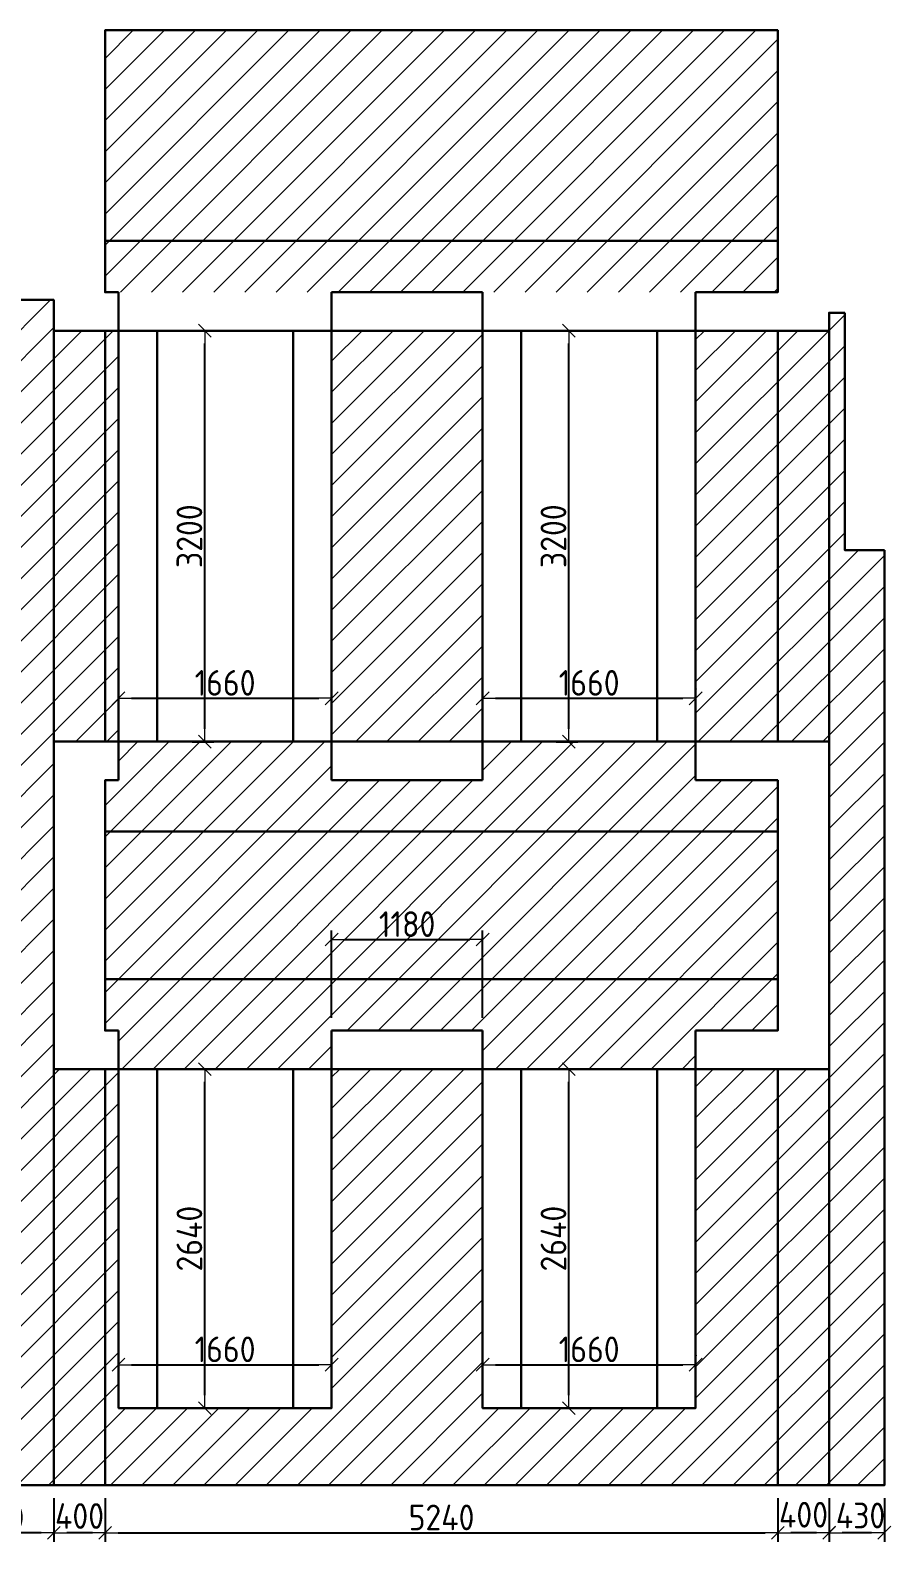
# Model space of a CAD drawing. Header units: millimetres. Extents: x 209 to 1046824, y -77613 to 504101.
# Drawn here: x 193727 to 200431, y -1274 to 10497 of the extents above; entities that cross this region are included whole.
import ezdxf

# ---------------------------------------------------------------- set-up
doc = ezdxf.new("R2010")
doc.units = ezdxf.units.MM
for name, color, linetype, lineweight in [('Основные линии', 7, 'Continuous', 30), ('Пластиковые уголки', 1, 'Continuous', 30), ('Размеры', 7, 'Continuous', 15), ('Штриховка', 7, 'Continuous', 25)]:
    doc.layers.add(name, color=color, linetype=linetype, lineweight=lineweight)
doc.styles.add('СПДС', font='isocpeur.ttf', dxfattribs={"width": 0.9})
doc.dimstyles.new('Размера А3', dxfattribs={"dimtxt": 200, "dimasz": 100, "dimexe": 70, "dimexo": 100, "dimgap": 20, "dimtad": 1, "dimdec": 0, "dimrnd": 10, "dimzin": 0, "dimdsep": 46, "dimtxsty": 'СПДС', "dimblk": 'ARROWHEAD_6', "dimcen": 1, "dimclrd": 256, "dimclre": 256, "dimclrt": 256, "dimazin": 0, "dimtfac": 1, "dimtdec": 0, "dimtmove": 2, "dimatfit": 3, "dimfxl": 1, "dimtolj": 1, "dimtzin": 0, "dimarcsym": 0})

# ---------------------------------------------------------------- blocks, each defined once
blk = doc.blocks.new('ARROWHEAD_6')
at = {"color": 0, "linetype": 'Continuous'}
for p, q in [((0, 0), (-1, 0)), ((-0.5, -0.5), (0.5, 0.5))]:
    blk.add_line(p, q, dxfattribs=at)
blk = doc.blocks.new('*D158')
at = {"layer": 'Defpoints', "color": 0, "transparency": 16777216}
for p in [(197251, 79), (198911, 105), (198911, 79)]:
    blk.add_point(p, dxfattribs=at)
at = {"layer": 'Размеры', "lineweight": -2, "transparency": 16777216}
for p, q in [((197251, 179), (197251, 175)), ((198911, 179), (198911, 175)), ((197351, 105), (198811, 105))]:
    blk.add_line(p, q, dxfattribs=at)
at = {"layer": 'Размеры', "lineweight": -2, "transparency": 16777216, "xscale": 100, "yscale": 100, "zscale": 100, "rotation": 180}
blk.add_blockref('ARROWHEAD_6', (197251, 105), dxfattribs=at)
at = {"layer": 'Размеры', "lineweight": -2, "transparency": 16777216, "xscale": 100, "yscale": 100, "zscale": 100}
blk.add_blockref('ARROWHEAD_6', (198911, 105), dxfattribs=at)
at = {"layer": 'Размеры', "lineweight": 15, "transparency": 16777216, "insert": (198081, 225), "char_height": 200, "attachment_point": 5, "style": 'СПДС'}
blk.add_mtext('\\A1;1660', dxfattribs=at)
blk = doc.blocks.new('*D159')
at = {"layer": 'Defpoints', "color": 0, "transparency": 16777216}
for p in [(197724, 2407), (197923, 2407), (197724, -233)]:
    blk.add_point(p, dxfattribs=at)
at = {"layer": 'Размеры', "lineweight": -2, "transparency": 16777216}
for p, q in [((197824, 2407), (197993, 2407)), ((197923, -133), (197923, 2307)), ((197824, -233), (197993, -233))]:
    blk.add_line(p, q, dxfattribs=at)
at = {"layer": 'Размеры', "lineweight": -2, "transparency": 16777216, "xscale": 100, "yscale": 100, "zscale": 100}
for p, rotation in [((197923, 2407), 90), ((197923, -233), 270)]:
    blk.add_blockref('ARROWHEAD_6', p, dxfattribs=dict(at, rotation=rotation))
at = {"layer": 'Размеры', "lineweight": 15, "transparency": 16777216, "insert": (197803, 1087), "char_height": 200, "attachment_point": 5, "rotation": 90, "style": 'СПДС'}
blk.add_mtext('\\A1;2640', dxfattribs=at)
blk = doc.blocks.new('*D165')
at = {"layer": 'Defpoints', "color": 0, "transparency": 16777216}
for p in [(194889, 8157), (195087, 8157), (194889, 4957)]:
    blk.add_point(p, dxfattribs=at)
at = {"layer": 'Размеры', "lineweight": -2, "transparency": 16777216}
for p, q in [((194989, 8157), (195157, 8157)), ((195087, 5057), (195087, 8057)), ((194989, 4957), (195157, 4957))]:
    blk.add_line(p, q, dxfattribs=at)
at = {"layer": 'Размеры', "lineweight": -2, "transparency": 16777216, "xscale": 100, "yscale": 100, "zscale": 100}
for p, rotation in [((195087, 8157), 90), ((195087, 4957), 270)]:
    blk.add_blockref('ARROWHEAD_6', p, dxfattribs=dict(at, rotation=rotation))
at = {"layer": 'Размеры', "lineweight": 15, "transparency": 16777216, "insert": (194967, 6557), "char_height": 200, "attachment_point": 5, "rotation": 90, "style": 'СПДС'}
blk.add_mtext('\\A1;3200', dxfattribs=at)
blk = doc.blocks.new('*D167')
at = {"layer": 'Defpoints', "color": 0, "transparency": 16777216}
for p in [(197251, 5269), (198911, 5295), (198911, 5269)]:
    blk.add_point(p, dxfattribs=at)
at = {"layer": 'Размеры', "lineweight": -2, "transparency": 16777216}
for p, q in [((197251, 5369), (197251, 5365)), ((198911, 5369), (198911, 5365)), ((197351, 5295), (198811, 5295))]:
    blk.add_line(p, q, dxfattribs=at)
at = {"layer": 'Размеры', "lineweight": -2, "transparency": 16777216, "xscale": 100, "yscale": 100, "zscale": 100, "rotation": 180}
blk.add_blockref('ARROWHEAD_6', (197251, 5295), dxfattribs=at)
at = {"layer": 'Размеры', "lineweight": -2, "transparency": 16777216, "xscale": 100, "yscale": 100, "zscale": 100}
blk.add_blockref('ARROWHEAD_6', (198911, 5295), dxfattribs=at)
at = {"layer": 'Размеры', "lineweight": 15, "transparency": 16777216, "insert": (198081, 5415), "char_height": 200, "attachment_point": 5, "style": 'СПДС'}
blk.add_mtext('\\A1;1660', dxfattribs=at)
blk = doc.blocks.new('*D166')
at = {"layer": 'Defpoints', "color": 0, "transparency": 16777216}
for p in [(197724, 8157), (197923, 8157), (197724, 4957)]:
    blk.add_point(p, dxfattribs=at)
at = {"layer": 'Размеры', "lineweight": -2, "transparency": 16777216}
for p, q in [((197824, 8157), (197993, 8157)), ((197923, 5057), (197923, 8057)), ((197824, 4957), (197993, 4957))]:
    blk.add_line(p, q, dxfattribs=at)
at = {"layer": 'Размеры', "lineweight": -2, "transparency": 16777216, "xscale": 100, "yscale": 100, "zscale": 100}
for p, rotation in [((197923, 8157), 90), ((197923, 4957), 270)]:
    blk.add_blockref('ARROWHEAD_6', p, dxfattribs=dict(at, rotation=rotation))
at = {"layer": 'Размеры', "lineweight": 15, "transparency": 16777216, "insert": (197803, 6557), "char_height": 200, "attachment_point": 5, "rotation": 90, "style": 'СПДС'}
blk.add_mtext('\\A1;3200', dxfattribs=at)
blk = doc.blocks.new('*D175')
at = {"layer": 'Defpoints', "color": 0, "transparency": 16777216}
for p in [(197251, 79), (198911, 105), (198911, 79)]:
    blk.add_point(p, dxfattribs=at)
at = {"layer": 'Размеры', "lineweight": -2, "transparency": 16777216}
for p, q in [((197251, 179), (197251, 175)), ((198911, 179), (198911, 175)), ((197351, 105), (198811, 105))]:
    blk.add_line(p, q, dxfattribs=at)
at = {"layer": 'Размеры', "lineweight": -2, "transparency": 16777216, "xscale": 100, "yscale": 100, "zscale": 100, "rotation": 180}
blk.add_blockref('ARROWHEAD_6', (197251, 105), dxfattribs=at)
at = {"layer": 'Размеры', "lineweight": -2, "transparency": 16777216, "xscale": 100, "yscale": 100, "zscale": 100}
blk.add_blockref('ARROWHEAD_6', (198911, 105), dxfattribs=at)
at = {"layer": 'Размеры', "lineweight": 15, "transparency": 16777216, "insert": (198081, 225), "char_height": 200, "attachment_point": 5, "style": 'СПДС'}
blk.add_mtext('\\A1;1660', dxfattribs=at)
blk = doc.blocks.new('*D176')
at = {"layer": 'Defpoints', "color": 0, "transparency": 16777216}
for p in [(197724, 2407), (197923, 2407), (197724, -233)]:
    blk.add_point(p, dxfattribs=at)
at = {"layer": 'Размеры', "lineweight": -2, "transparency": 16777216}
for p, q in [((197824, 2407), (197993, 2407)), ((197923, -133), (197923, 2307)), ((197824, -233), (197993, -233))]:
    blk.add_line(p, q, dxfattribs=at)
at = {"layer": 'Размеры', "lineweight": -2, "transparency": 16777216, "xscale": 100, "yscale": 100, "zscale": 100}
for p, rotation in [((197923, 2407), 90), ((197923, -233), 270)]:
    blk.add_blockref('ARROWHEAD_6', p, dxfattribs=dict(at, rotation=rotation))
at = {"layer": 'Размеры', "lineweight": 15, "transparency": 16777216, "insert": (197803, 1087), "char_height": 200, "attachment_point": 5, "rotation": 90, "style": 'СПДС'}
blk.add_mtext('\\A1;2640', dxfattribs=at)
blk = doc.blocks.new('*D177')
at = {"layer": 'Defpoints', "color": 0, "transparency": 16777216}
for p in [(194415, 79), (196075, 105), (196075, 79)]:
    blk.add_point(p, dxfattribs=at)
at = {"layer": 'Размеры', "lineweight": -2, "transparency": 16777216}
for p, q in [((194415, 179), (194415, 175)), ((196075, 179), (196075, 175)), ((194515, 105), (195975, 105))]:
    blk.add_line(p, q, dxfattribs=at)
at = {"layer": 'Размеры', "lineweight": -2, "transparency": 16777216, "xscale": 100, "yscale": 100, "zscale": 100, "rotation": 180}
blk.add_blockref('ARROWHEAD_6', (194415, 105), dxfattribs=at)
at = {"layer": 'Размеры', "lineweight": -2, "transparency": 16777216, "xscale": 100, "yscale": 100, "zscale": 100}
blk.add_blockref('ARROWHEAD_6', (196075, 105), dxfattribs=at)
at = {"layer": 'Размеры', "lineweight": 15, "transparency": 16777216, "insert": (195245, 225), "char_height": 200, "attachment_point": 5, "style": 'СПДС'}
blk.add_mtext('\\A1;1660', dxfattribs=at)
blk = doc.blocks.new('*D178')
at = {"layer": 'Defpoints', "color": 0, "transparency": 16777216}
for p in [(194889, 2407), (195087, 2407), (194889, -233)]:
    blk.add_point(p, dxfattribs=at)
at = {"layer": 'Размеры', "lineweight": -2, "transparency": 16777216}
for p, q in [((194989, 2407), (195157, 2407)), ((195087, -133), (195087, 2307)), ((194989, -233), (195157, -233))]:
    blk.add_line(p, q, dxfattribs=at)
at = {"layer": 'Размеры', "lineweight": -2, "transparency": 16777216, "xscale": 100, "yscale": 100, "zscale": 100}
for p, rotation in [((195087, 2407), 90), ((195087, -233), 270)]:
    blk.add_blockref('ARROWHEAD_6', p, dxfattribs=dict(at, rotation=rotation))
at = {"layer": 'Размеры', "lineweight": 15, "transparency": 16777216, "insert": (194967, 1087), "char_height": 200, "attachment_point": 5, "rotation": 90, "style": 'СПДС'}
blk.add_mtext('\\A1;2640', dxfattribs=at)
blk = doc.blocks.new('*D179')
at = {"layer": 'Defpoints', "color": 0, "transparency": 16777216}
for p in [(194415, 79), (196075, 105), (196075, 79)]:
    blk.add_point(p, dxfattribs=at)
at = {"layer": 'Размеры', "lineweight": -2, "transparency": 16777216}
for p, q in [((194415, 179), (194415, 175)), ((196075, 179), (196075, 175)), ((194515, 105), (195975, 105))]:
    blk.add_line(p, q, dxfattribs=at)
at = {"layer": 'Размеры', "lineweight": -2, "transparency": 16777216, "xscale": 100, "yscale": 100, "zscale": 100, "rotation": 180}
blk.add_blockref('ARROWHEAD_6', (194415, 105), dxfattribs=at)
at = {"layer": 'Размеры', "lineweight": -2, "transparency": 16777216, "xscale": 100, "yscale": 100, "zscale": 100}
blk.add_blockref('ARROWHEAD_6', (196075, 105), dxfattribs=at)
at = {"layer": 'Размеры', "lineweight": 15, "transparency": 16777216, "insert": (195245, 225), "char_height": 200, "attachment_point": 5, "style": 'СПДС'}
blk.add_mtext('\\A1;1660', dxfattribs=at)
blk = doc.blocks.new('*D180')
at = {"layer": 'Defpoints', "color": 0, "transparency": 16777216}
for p in [(194889, 2407), (195087, 2407), (194889, -233)]:
    blk.add_point(p, dxfattribs=at)
at = {"layer": 'Размеры', "lineweight": -2, "transparency": 16777216}
for p, q in [((194989, 2407), (195157, 2407)), ((195087, -133), (195087, 2307)), ((194989, -233), (195157, -233))]:
    blk.add_line(p, q, dxfattribs=at)
at = {"layer": 'Размеры', "lineweight": -2, "transparency": 16777216, "xscale": 100, "yscale": 100, "zscale": 100}
for p, rotation in [((195087, 2407), 90), ((195087, -233), 270)]:
    blk.add_blockref('ARROWHEAD_6', p, dxfattribs=dict(at, rotation=rotation))
at = {"layer": 'Размеры', "lineweight": 15, "transparency": 16777216, "insert": (194967, 1087), "char_height": 200, "attachment_point": 5, "rotation": 90, "style": 'СПДС'}
blk.add_mtext('\\A1;2640', dxfattribs=at)
blk = doc.blocks.new('*D219')
at = {"layer": 'Defpoints', "color": 0, "transparency": 16777216}
for p in [(194415, 5269), (196075, 5295), (196075, 5269)]:
    blk.add_point(p, dxfattribs=at)
at = {"layer": 'Размеры', "lineweight": -2, "transparency": 16777216}
for p, q in [((194415, 5369), (194415, 5365)), ((196075, 5369), (196075, 5365)), ((194515, 5295), (195975, 5295))]:
    blk.add_line(p, q, dxfattribs=at)
at = {"layer": 'Размеры', "lineweight": -2, "transparency": 16777216, "xscale": 100, "yscale": 100, "zscale": 100, "rotation": 180}
blk.add_blockref('ARROWHEAD_6', (194415, 5295), dxfattribs=at)
at = {"layer": 'Размеры', "lineweight": -2, "transparency": 16777216, "xscale": 100, "yscale": 100, "zscale": 100}
blk.add_blockref('ARROWHEAD_6', (196075, 5295), dxfattribs=at)
at = {"layer": 'Размеры', "lineweight": 15, "transparency": 16777216, "insert": (195245, 5415), "char_height": 200, "attachment_point": 5, "style": 'СПДС'}
blk.add_mtext('\\A1;1660', dxfattribs=at)
blk = doc.blocks.new('*D237')
at = {"layer": 'Defpoints', "color": 0, "transparency": 16777216}
for p in [(193061, -833), (193911, -833), (193061, -1204)]:
    blk.add_point(p, dxfattribs=at)
at = {"layer": 'Размеры', "lineweight": -2, "transparency": 16777216}
for p, q in [((193061, -933), (193061, -1274)), ((193911, -933), (193911, -1274)), ((193811, -1204), (193161, -1204))]:
    blk.add_line(p, q, dxfattribs=at)
at = {"layer": 'Размеры', "lineweight": -2, "transparency": 16777216, "xscale": 100, "yscale": 100, "zscale": 100, "rotation": 180}
blk.add_blockref('ARROWHEAD_6', (193061, -1204), dxfattribs=at)
at = {"layer": 'Размеры', "lineweight": -2, "transparency": 16777216, "xscale": 100, "yscale": 100, "zscale": 100}
blk.add_blockref('ARROWHEAD_6', (193911, -1204), dxfattribs=at)
at = {"layer": 'Размеры', "lineweight": 15, "transparency": 16777216, "insert": (193486, -1084), "char_height": 200, "attachment_point": 5, "style": 'СПДС'}
blk.add_mtext('\\A1;850', dxfattribs=at)
blk = doc.blocks.new('*D238')
at = {"layer": 'Defpoints', "color": 0, "transparency": 16777216}
for p in [(193911, -833), (194311, -833), (193911, -1204)]:
    blk.add_point(p, dxfattribs=at)
at = {"layer": 'Размеры', "lineweight": -2, "transparency": 16777216}
for p, q in [((193911, -933), (193911, -1274)), ((194311, -933), (194311, -1274)), ((194211, -1204), (194011, -1204))]:
    blk.add_line(p, q, dxfattribs=at)
at = {"layer": 'Размеры', "lineweight": -2, "transparency": 16777216, "xscale": 100, "yscale": 100, "zscale": 100, "rotation": 180}
blk.add_blockref('ARROWHEAD_6', (193911, -1204), dxfattribs=at)
at = {"layer": 'Размеры', "lineweight": -2, "transparency": 16777216, "xscale": 100, "yscale": 100, "zscale": 100}
blk.add_blockref('ARROWHEAD_6', (194311, -1204), dxfattribs=at)
at = {"layer": 'Размеры', "lineweight": 15, "transparency": 16777216, "insert": (194111, -1073), "char_height": 200, "attachment_point": 5, "style": 'СПДС'}
blk.add_mtext('\\A1;400', dxfattribs=at)
blk = doc.blocks.new('*D239')
at = {"layer": 'Defpoints', "color": 0, "transparency": 16777216}
for p in [(194311, -833), (199551, -833), (199551, -1204)]:
    blk.add_point(p, dxfattribs=at)
at = {"layer": 'Размеры', "lineweight": -2, "transparency": 16777216}
for p, q in [((194311, -933), (194311, -1274)), ((199551, -933), (199551, -1274)), ((194411, -1204), (199451, -1204))]:
    blk.add_line(p, q, dxfattribs=at)
at = {"layer": 'Размеры', "lineweight": -2, "transparency": 16777216, "xscale": 100, "yscale": 100, "zscale": 100, "rotation": 180}
blk.add_blockref('ARROWHEAD_6', (194311, -1204), dxfattribs=at)
at = {"layer": 'Размеры', "lineweight": -2, "transparency": 16777216, "xscale": 100, "yscale": 100, "zscale": 100}
blk.add_blockref('ARROWHEAD_6', (199551, -1204), dxfattribs=at)
at = {"layer": 'Размеры', "lineweight": 15, "transparency": 16777216, "insert": (196931, -1084), "char_height": 200, "attachment_point": 5, "style": 'СПДС'}
blk.add_mtext('\\A1;5240', dxfattribs=at)
blk = doc.blocks.new('*D240')
at = {"layer": 'Defpoints', "color": 0, "transparency": 16777216}
for p in [(199551, -833), (199951, -833), (199551, -1204)]:
    blk.add_point(p, dxfattribs=at)
at = {"layer": 'Размеры', "lineweight": -2, "transparency": 16777216}
for p, q in [((199551, -933), (199551, -1274)), ((199951, -933), (199951, -1274)), ((199851, -1204), (199651, -1204))]:
    blk.add_line(p, q, dxfattribs=at)
at = {"layer": 'Размеры', "lineweight": -2, "transparency": 16777216, "xscale": 100, "yscale": 100, "zscale": 100, "rotation": 180}
blk.add_blockref('ARROWHEAD_6', (199551, -1204), dxfattribs=at)
at = {"layer": 'Размеры', "lineweight": -2, "transparency": 16777216, "xscale": 100, "yscale": 100, "zscale": 100}
blk.add_blockref('ARROWHEAD_6', (199951, -1204), dxfattribs=at)
at = {"layer": 'Размеры', "lineweight": 15, "transparency": 16777216, "insert": (199751, -1063), "char_height": 200, "attachment_point": 5, "style": 'СПДС'}
blk.add_mtext('\\A1;400', dxfattribs=at)
blk = doc.blocks.new('*D241')
at = {"layer": 'Defpoints', "color": 0, "transparency": 16777216}
for p in [(199951, -833), (200381, -833), (199951, -1203)]:
    blk.add_point(p, dxfattribs=at)
at = {"layer": 'Размеры', "lineweight": -2, "transparency": 16777216}
for p, q in [((199951, -933), (199951, -1273)), ((200381, -933), (200381, -1273)), ((200281, -1203), (200051, -1203))]:
    blk.add_line(p, q, dxfattribs=at)
at = {"layer": 'Размеры', "lineweight": -2, "transparency": 16777216, "xscale": 100, "yscale": 100, "zscale": 100, "rotation": 180}
blk.add_blockref('ARROWHEAD_6', (199951, -1203), dxfattribs=at)
at = {"layer": 'Размеры', "lineweight": -2, "transparency": 16777216, "xscale": 100, "yscale": 100, "zscale": 100}
blk.add_blockref('ARROWHEAD_6', (200381, -1203), dxfattribs=at)
at = {"layer": 'Размеры', "lineweight": 15, "transparency": 16777216, "insert": (200195, -1069), "char_height": 200, "attachment_point": 5, "style": 'СПДС'}
blk.add_mtext('\\A1;430', dxfattribs=at)
blk = doc.blocks.new('*D252')
at = {"layer": 'Defpoints', "color": 0, "transparency": 16777216}
for p in [(197251, 3416), (196075, 2707), (197251, 2707)]:
    blk.add_point(p, dxfattribs=at)
at = {"layer": 'Размеры', "lineweight": -2, "transparency": 16777216}
for p, q in [((196075, 2807), (196075, 3486)), ((196175, 3416), (197151, 3416)), ((197251, 2807), (197251, 3486))]:
    blk.add_line(p, q, dxfattribs=at)
at = {"layer": 'Размеры', "lineweight": -2, "transparency": 16777216, "xscale": 100, "yscale": 100, "zscale": 100, "rotation": 180}
blk.add_blockref('ARROWHEAD_6', (196075, 3416), dxfattribs=at)
at = {"layer": 'Размеры', "lineweight": -2, "transparency": 16777216, "xscale": 100, "yscale": 100, "zscale": 100}
blk.add_blockref('ARROWHEAD_6', (197251, 3416), dxfattribs=at)
at = {"layer": 'Размеры', "lineweight": 15, "transparency": 16777216, "insert": (196663, 3536), "char_height": 200, "attachment_point": 5, "style": 'СПДС'}
blk.add_mtext('\\A1;1180', dxfattribs=at)

msp = doc.modelspace()

# ---------------------------------------------------------------- hatches: boundary and pattern name
at = {"layer": 'Штриховка', "lineweight": 15, "transparency": 33554559}
h = msp.add_hatch(dxfattribs=at)
h.set_pattern_fill('ANSI31', color=3, scale=54)
h.paths.add_polyline_path([(172210.7, 10497.2), (167110.7, 10497.2), (167110.7, 8857.2), (172210.7, 8857.2)])
h.paths.add_polyline_path([(179060.7, 10497.2), (173920.7, 10497.2), (173920.7, 8857.2), (179060.7, 8857.2)])
h.paths.add_polyline_path([(185860.7, 10497.2), (180720.7, 10497.2), (180720.7, 8857.2), (185860.7, 8857.2)])
h.paths.add_polyline_path([(192660.7, 10497.2), (187510.7, 10497.2), (187510.7, 8857.2), (192660.7, 8857.2)])
h.paths.add_polyline_path([(199550.7, 10497.2), (194310.7, 10497.2), (194310.7, 8857.2), (199550.7, 8857.2)])
h.paths.add_polyline_path([(199550.7, 8857.2), (194310.7, 8857.2), (194310.7, 8457.2), (198910.7, 8457.2), (199550.7, 8457.2)])
h.paths.add_polyline_path([(192660.7, 8857.2), (187510.7, 8857.2), (187510.7, 8457.2), (192660.7, 8457.2)])
h.paths.add_polyline_path([(185860.7, 8857.2), (180720.7, 8857.2), (180720.7, 8457.2), (185860.7, 8457.2)])
h.paths.add_polyline_path([(179060.7, 8857.2), (173920.7, 8857.2), (173920.7, 8457.2), (179060.7, 8457.2)])
h.paths.add_polyline_path([(172210.7, 8857.2), (167110.7, 8857.2), (167110.7, 8457.2), (167734.7, 8457.2), (172210.7, 8457.2)])
h.paths.add_polyline_path([(166710.7, 8297.2), (166540.7, 8297.2), (166540.7, 6447.2), (166280.7, 6447.2), (166280.7, -832.8), (166710.7, -832.8), (166710.7, 2407.2)])
h.paths.add_polyline_path([(167110.7, 8157.2), (166710.7, 8157.2), (166710.7, 4957.2), (167110.7, 4957.2)])
h.paths.add_polyline_path([(167734.7, 8157.2), (167110.7, 8157.2), (167110.7, 4957.2), (167734.7, 4957.2)])
h.paths.add_polyline_path([(170325.7, 8157.2), (169394.7, 8157.2), (169394.7, 4957.2), (170325.7, 4957.2)])
h.paths.add_polyline_path([(172210.7, 4657.2), (171985.7, 4657.2), (171985.7, 4957.2), (170325.7, 4957.2), (170325.7, 4657.2), (169394.7, 4657.2), (169394.7, 4957.2), (167734.7, 4957.2), (167734.7, 4657.2), (167110.7, 4657.2), (167110.7, 4257.2), (172210.7, 4257.2)])
h.paths.add_polyline_path([(172210.7, 4257.2), (167110.7, 4257.2), (167110.7, 3107.2), (172210.7, 3107.2)])
h.paths.add_polyline_path([(179060.7, 4657.2), (178730.7, 4657.2), (178730.7, 4957.2), (178430.7, 4957.2), (177070.7, 4957.2), (177070.7, 4657.2), (176040.7, 4657.2), (176040.7, 4957.2), (175740.7, 4957.2), (174380.7, 4957.2), (174380.7, 4657.2), (173920.7, 4657.2), (173920.7, 4257.2), (179060.7, 4257.2)])
h.paths.add_polyline_path([(179060.7, 4257.2), (173920.7, 4257.2), (173920.7, 3107.2), (179060.7, 3107.2)])
h.paths.add_polyline_path([(179060.7, 3107.2), (173920.7, 3107.2), (173920.7, 2707.2), (174380.7, 2707.2), (174380.7, 2407.2), (176040.7, 2407.2), (176040.7, 2707.2), (177070.7, 2707.2), (177070.7, 2407.2), (178730.7, 2407.2), (178730.7, 2707.2), (179060.7, 2707.2)])
h.paths.add_polyline_path([(173505.7, 6757.2), (173505.7, 8157.2), (173505.7, 8397.2), (172625.7, 8397.2), (172625.7, 6757.2), (172625.7, 4957.2), (172625.7, 3557.2), (172630.7, 3557.2), (172630.7, 2407.2), (172630.7, -832.8), (173510.7, -832.8), (173510.7, 2407.2), (173510.7, 3557.2), (173505.7, 3557.2)])
h.paths.add_polyline_path([(180320.7, 8397.2), (179460.7, 8397.2), (179460.7, 3557.2), (179460.7, 2407.2), (179460.7, -832.8), (180320.7, -832.8), (180320.7, 2407.2), (180320.7, 3557.2)])
h.paths.add_polyline_path([(185860.7, 4657.2), (185410.7, 4657.2), (185410.7, 4957.2), (183750.7, 4957.2), (183750.7, 4657.2), (182720.7, 4657.2), (182720.7, 4957.2), (181060.7, 4957.2), (181060.7, 4657.2), (180720.7, 4657.2), (180720.7, 4257.2), (185860.7, 4257.2)])
h.paths.add_polyline_path([(185860.7, 4257.2), (180720.7, 4257.2), (180720.7, 3107.2), (185860.7, 3107.2)])
h.paths.add_polyline_path([(185860.7, 3107.2), (180720.7, 3107.2), (180720.7, 2707.2), (181060.7, 2707.2), (181060.7, 2407.2), (182720.7, 2407.2), (182720.7, 2707.2), (183750.7, 2707.2), (183750.7, 2407.2), (185410.7, 2407.2), (185410.7, 2707.2), (185860.7, 2707.2)])
h.paths.add_polyline_path([(187110.7, 8397.2), (186260.7, 8397.2), (186260.7, 3557.2), (186260.7, 2407.2), (186260.7, -832.8), (187110.7, -832.8), (187110.7, 2407.2), (187110.7, 3557.2)])
h.paths.add_polyline_path([(193910.7, 8397.2), (193060.7, 8397.2), (193060.7, 3557.2), (193060.7, 2407.2), (193060.7, -832.8), (193910.7, -832.8), (193910.7, 2407.2), (193910.7, 3557.2)])
h.paths.add_polyline_path([(192660.7, 4657.2), (192100.7, 4657.2), (192100.7, 4957.2), (190440.7, 4957.2), (190440.7, 4657.2), (189390.7, 4657.2), (189390.7, 4957.2), (187730.7, 4957.2), (187730.7, 4657.2), (187510.7, 4657.2), (187510.7, 4257.2), (192660.7, 4257.2)])
h.paths.add_polyline_path([(192660.7, 4257.2), (187510.7, 4257.2), (187510.7, 3107.2), (192660.7, 3107.2)])
h.paths.add_polyline_path([(192660.7, 3107.2), (187510.7, 3107.2), (187510.7, 2707.2), (187730.7, 2707.2), (187730.7, 2407.2), (189390.7, 2407.2), (189390.7, 2707.2), (190440.7, 2707.2), (190440.7, 2407.2), (192100.7, 2407.2), (192100.7, 2707.2), (192660.7, 2707.2)])
h.paths.add_polyline_path([(199550.7, 4657.2), (198910.7, 4657.2), (198910.7, 4957.2), (197250.7, 4957.2), (197250.7, 4657.2), (196075.1, 4657.2), (196075.1, 4957.2), (194415.1, 4957.2), (194415.1, 4657.2), (194310.7, 4657.2), (194310.7, 4257.2), (199550.7, 4257.2)])
h.paths.add_polyline_path([(199550.7, 4257.2), (194310.7, 4257.2), (194310.7, 3107.2), (199550.7, 3107.2)])
h.paths.add_polyline_path([(199550.7, 3107.2), (194310.7, 3107.2), (194310.7, 2707.2), (194415.1, 2707.2), (194415.1, 2407.2), (196075.1, 2407.2), (196075.1, 2707.2), (197250.7, 2707.2), (197250.7, 2407.2), (198910.7, 2407.2), (198910.7, 2707.2), (199550.7, 2707.2)])
h.paths.add_polyline_path([(200380.7, 6447.2), (200072.9, 6447.2), (200072.9, 8297.2), (199950.7, 8297.2), (199950.7, -832.8), (200380.7, -832.8)])
h.paths.add_polyline_path([(199550.7, 8157.2), (198910.7, 8157.2), (198910.7, 4957.2), (199550.7, 4957.2)])
h.paths.add_polyline_path([(199950.7, 8157.2), (199550.7, 8157.2), (199550.7, 4957.2), (199950.7, 4957.2)])
h.paths.add_polyline_path([(199550.7, 2407.2), (198910.7, 2407.2), (198910.7, -232.8), (198610.7, -232.8), (197250.7, -232.8), (197250.7, 2407.2), (196075.1, 2407.2), (196075.1, -232.8), (195775.1, -232.8), (194415.1, -232.8), (194415.1, 2407.2), (194310.7, 2407.2), (194310.7, -832.8), (199550.7, -832.8)])
h.paths.add_polyline_path([(190440.7, 2407.2), (189390.7, 2407.2), (189390.7, -232.8), (189090.7, -232.8), (187730.7, -232.8), (187730.7, 2407.2), (187510.7, 2407.2), (187510.7, -832.8), (192660.7, -832.8), (192660.7, 2407.2), (192100.7, 2407.2), (192100.7, -232.8), (190440.7, -232.8)])
h.paths.add_polyline_path([(183750.7, 2407.2), (182720.7, 2407.2), (182720.7, -232.8), (182420.7, -232.8), (181060.7, -232.8), (181060.7, 2407.2), (180720.7, 2407.2), (180720.7, -832.8), (185860.7, -832.8), (185860.7, 2407.2), (185410.7, 2407.2), (185410.7, -232.8), (185110.7, -232.8), (183750.7, -232.8)])
h.paths.add_polyline_path([(177070.7, 2407.2), (176040.7, 2407.2), (176040.7, -232.8), (175740.7, -232.8), (174380.7, -232.8), (174380.7, 2407.2), (173920.7, 2407.2), (173920.7, -832.8), (179060.7, -832.8), (179060.7, 2407.2), (178730.7, 2407.2), (178730.7, -232.8), (177070.7, -232.8)])
h.paths.add_polyline_path([(172210.7, 2407.2), (171985.7, 2407.2), (171985.7, -232.8), (171685.7, -232.8), (170325.7, -232.8), (170325.7, 2407.2), (169394.7, 2407.2), (169394.7, -232.8), (169094.7, -232.8), (167734.7, -232.8), (167734.7, 2407.2), (167110.7, 2407.2), (167110.7, -832.8), (172210.7, -832.8)])
h.paths.add_polyline_path([(167110.7, 2407.2), (166710.7, 2407.2), (166710.7, -832.8), (167110.7, -832.8)])
h.paths.add_polyline_path([(172630.7, 2407.2), (172210.7, 2407.2), (172210.7, -832.8), (172630.7, -832.8)])
h.paths.add_polyline_path([(173920.7, 2407.2), (173510.7, 2407.2), (173510.7, -832.8), (173920.7, -832.8)])
h.paths.add_polyline_path([(179460.7, 2407.2), (179060.7, 2407.2), (179060.7, -832.8), (179460.7, -832.8)])
h.paths.add_polyline_path([(180720.7, 2407.2), (180320.7, 2407.2), (180320.7, -832.8), (180720.7, -832.8)])
h.paths.add_polyline_path([(186260.7, 2407.2), (185860.7, 2407.2), (185860.7, -832.8), (186260.7, -832.8)])
h.paths.add_polyline_path([(187510.7, 2407.2), (187110.7, 2407.2), (187110.7, -832.8), (187510.7, -832.8)])
h.paths.add_polyline_path([(193060.7, 2407.2), (192660.7, 2407.2), (192660.7, -832.8), (193060.7, -832.8)])
h.paths.add_polyline_path([(194310.7, 2407.2), (193910.7, 2407.2), (193910.7, -832.8), (194310.7, -832.8)])
h.paths.add_polyline_path([(199950.7, 2407.2), (199550.7, 2407.2), (199550.7, -832.8), (199950.7, -832.8)])
h.paths.add_polyline_path([(173905.7, 8157.2), (173505.7, 8157.2), (173505.7, 4957.2), (173905.7, 4957.2)])
h.paths.add_polyline_path([(174380.7, 8157.2), (173905.7, 8157.2), (173905.7, 4957.2), (174380.7, 4957.2)])
h.paths.add_polyline_path([(177070.7, 8157.2), (176040.7, 8157.2), (176040.7, 4957.2), (177070.7, 4957.2)])
h.paths.add_polyline_path([(183750.7, 8157.2), (182720.7, 8157.2), (182720.7, 4957.2), (183750.7, 4957.2)])
h.paths.add_polyline_path([(190440.7, 8157.2), (189390.7, 8157.2), (189390.7, 4957.2), (190440.7, 4957.2)])
h.paths.add_polyline_path([(197250.7, 8157.2), (196075.1, 8157.2), (196075.1, 4957.2), (197250.7, 4957.2)])
h.paths.add_polyline_path([(194310.7, 8157.2), (193910.7, 8157.2), (193910.7, 4957.2), (194310.7, 4957.2)])
h.paths.add_polyline_path([(194415.1, 8157.2), (194310.7, 8157.2), (194310.7, 4957.2), (194415.1, 4957.2)])
h.paths.add_polyline_path([(192660.7, 8157.2), (192100.7, 8157.2), (192100.7, 4957.2), (192660.7, 4957.2)])
h.paths.add_polyline_path([(193060.7, 8157.2), (192660.7, 8157.2), (192660.7, 4957.2), (193060.7, 4957.2)])
h.paths.add_polyline_path([(187510.7, 8155.1), (187110.7, 8155.1), (187110.7, 4955.1), (187510.7, 4955.1)])
h.paths.add_polyline_path([(187730.7, 8155.1), (187510.7, 8155.1), (187510.7, 4957.2), (187730.7, 4957.2)])
h.paths.add_polyline_path([(185860.7, 8157.2), (185410.7, 8157.2), (185410.7, 4955.1), (185860.7, 4955.1)])
h.paths.add_polyline_path([(186260.7, 8155.1), (185860.7, 8155.1), (185860.7, 4955.1), (186260.7, 4955.1)])
h.paths.add_polyline_path([(180720.7, 8157.2), (180320.7, 8157.2), (180320.7, 4957.2), (180720.7, 4957.2)])
h.paths.add_polyline_path([(181060.7, 8157.2), (180720.7, 8157.2), (180720.7, 4957.2), (181060.7, 4957.2)])
h.paths.add_polyline_path([(179060.7, 8157.2), (178730.7, 8157.2), (178730.7, 4957.2), (179060.7, 4957.2)])
h.paths.add_polyline_path([(179460.7, 8157.2), (179060.7, 8157.2), (179060.7, 4957.2), (179460.7, 4957.2)])
h.paths.add_polyline_path([(167111.3, 3107.2), (172210.7, 3107.2), (172210.7, 2707.2), (167111.3, 2707.2)])
h.paths.add_polyline_path([(167734.7, 2407.2), (169394.7, 2407.2), (169394.7, 2707.2), (167734.7, 2707.2)])
h.paths.add_polyline_path([(170325.7, 2707.2), (171985.7, 2707.2), (171985.7, 2407.2), (170325.7, 2407.2)])
h.paths.add_polyline_path([(171985.7, 8157.2), (172625.7, 8157.2), (172625.7, 4957.2), (171985.7, 4957.2)])

# ---------------------------------------------------------------- linework, layer by layer
at = {"layer": 'Основные линии'}
for p, q in [((199950.7, 8297.2), (199950.7, -832.8)), ((194415.1, 4957.2), (194415.1, 8157.2)), ((194415.1, 8157.2), (194415.1, 4957.2)), ((194715.1, 4957.2), (194715.1, 8157.2)), ((195775.1, 8157.2), (195775.1, 4957.2)), ((196075.1, 8157.2), (196075.1, 4957.2)), ((196075.1, 4957.2), (196075.1, 8157.2)), ((197250.7, 4957.2), (197250.7, 8157.2)), ((197250.7, 8157.2), (197250.7, 4957.2)), ((197550.7, 4957.2), (197550.7, 8157.2)), ((198610.7, 8157.2), (198610.7, 4957.2)), ((198910.7, 8157.2), (198910.7, 4957.2)), ((198910.7, 4957.2), (198910.7, 8157.2)), ((200380.7, 6447.2), (200380.7, -832.8)), ((196075.1, 4957.2), (194415.1, 4957.2)), ((194415.1, 4957.2), (194715.1, 4957.2)), ((195775.1, 4957.2), (196075.1, 4957.2)), ((198910.7, 4957.2), (197250.7, 4957.2)), ((197250.7, 4957.2), (197550.7, 4957.2)), ((198610.7, 4957.2), (198910.7, 4957.2)), ((193910.7, -832.8), (193060.7, -832.8)), ((193910.7, -832.8), (194310.7, -832.8)), ((199550.7, -832.8), (194310.7, -832.8)), ((199950.7, -832.8), (199550.7, -832.8)), ((200380.7, -832.8), (199950.7, -832.8))]:
    msp.add_line(p, q, dxfattribs=at)
for points in [[(199550.7, 8857.2), (194310.7, 8857.2), (194310.7, 10497.2), (199550.7, 10497.2)], [(194310.7, 8157.2), (193910.7, 8157.2), (193910.7, 4957.2), (194310.7, 4957.2)], [(194310.7, 8157.2), (194415.1, 8157.2), (194415.1, 4957.2), (194310.7, 4957.2)], [(196075.1, 8157.2), (197250.7, 8157.2), (197250.7, 4957.2), (196075.1, 4957.2)], [(199550.7, 8157.2), (198910.7, 8157.2), (198910.7, 4957.2), (199550.7, 4957.2)], [(199550.7, 8157.2), (199950.7, 8157.2), (199950.7, 4957.2), (199550.7, 4957.2)], [(199550.7, 3107.2), (194310.7, 3107.2), (194310.7, 4257.2), (199550.7, 4257.2)], [(194310.7, 2407.2), (193910.7, 2407.2), (193910.7, -832.8), (194310.7, -832.8)], [(194310.7, 2407.2), (199550.7, 2407.2), (199550.7, -832.8), (194310.7, -832.8)], [(196075.1, -232.8), (194415.1, -232.8), (194415.1, 2407.2), (196075.1, 2407.2)], [(194415.1, -232.8), (194715.1, -232.8), (194715.1, 2407.2), (194415.1, 2407.2)], [(195775.1, -232.8), (196075.1, -232.8), (196075.1, 2407.2), (195775.1, 2407.2)], [(198910.7, -232.8), (197250.7, -232.8), (197250.7, 2407.2), (198910.7, 2407.2)], [(197250.7, -232.8), (197550.7, -232.8), (197550.7, 2407.2), (197250.7, 2407.2)], [(198610.7, -232.8), (198910.7, -232.8), (198910.7, 2407.2), (198610.7, 2407.2)], [(199950.7, -832.8), (199550.7, -832.8), (199550.7, 2407.2), (199950.7, 2407.2)]]:
    msp.add_lwpolyline(points, close=True, dxfattribs=at)
for points in [[(194415.1, 8457.2), (194310.7, 8457.2), (194310.7, 8857.2), (199550.7, 8857.2), (199550.7, 8457.2), (198910.7, 8457.2)], [(193060.7, 3557.2), (193060.7, 8397.2), (193910.7, 8397.2), (193910.7, 3557.2)], [(194415.1, 8457.2), (194415.1, 8157.2), (196075.1, 8157.2), (196075.1, 8457.2)], [(197250.7, 8457.2), (196075.1, 8457.2)], [(197250.7, 8457.2), (197250.7, 8157.2), (198910.7, 8157.2), (198910.7, 8457.2)], [(200380.7, 6447.2), (200380.7, -832.8), (199950.7, -832.8), (199950.7, 8297.2), (200072.9, 8297.2)], [(200072.9, 8297.2), (200072.9, 6447.2), (200380.7, 6447.2)], [(194415.1, 4657.2), (194415.1, 4957.2), (196075.1, 4957.2), (196075.1, 4657.2)], [(197250.7, 4657.2), (197250.7, 4957.2), (198910.7, 4957.2), (198910.7, 4657.2)], [(194415.1, 4657.2), (194310.7, 4657.2), (194310.7, 4257.2), (199550.7, 4257.2), (199550.7, 4657.2), (198910.7, 4657.2)], [(197250.7, 4657.2), (196075.1, 4657.2)], [(193910.7, 2407.2), (193910.7, 3557.2)], [(194415.1, 2707.2), (194310.7, 2707.2), (194310.7, 3107.2), (199550.7, 3107.2), (199550.7, 2707.2), (198910.7, 2707.2)], [(194415.1, 2707.2), (194415.1, 2407.2), (196075.1, 2407.2), (196075.1, 2707.2)], [(197250.7, 2707.2), (196075.1, 2707.2)], [(197250.7, 2707.2), (197250.7, 2407.2), (198910.7, 2407.2), (198910.7, 2707.2)]]:
    msp.add_lwpolyline(points, dxfattribs=at)
at = {"layer": 'Пластиковые уголки'}
for points in [[(194310.7, 8857.2), (199550.7, 8857.2)], [(194415.1, 4957.2), (194415.1, 8157.2)], [(196075.1, 4957.2), (196075.1, 8157.2)], [(197250.7, 4957.2), (197250.7, 8157.2)], [(198910.7, 4957.2), (198910.7, 8157.2)], [(193910.7, 3557.2), (193910.7, 6757.2)], [(199950.7, 3557.2), (199950.7, 6757.2)], [(194310.7, 4257.2), (199550.7, 4257.2)], [(194310.7, 3107.2), (199550.7, 3107.2)], [(193910.7, 2407.2), (193910.7, -832.8)], [(194415.1, -232.8), (194415.1, 2407.2)], [(196075.1, -232.8), (196075.1, 2407.2)], [(197250.7, -232.8), (197250.7, 2407.2)], [(198910.7, -232.8), (198910.7, 2407.2)], [(199950.7, 2407.2), (199950.7, -832.8)]]:
    msp.add_lwpolyline(points, dxfattribs=at)

# ---------------------------------------------------------------- dimensions: what is measured, and where the dimension line sits
at = {"layer": 'Размеры', "lineweight": 15}
for base, p1, p2, picture, middle in [((195087, 8157.2), (194888.7, 4957.2), (194888.7, 8157.2), '*D165', (194967, 6557.2)), ((197922.6, 8157.2), (197724.2, 4957.2), (197724.2, 8157.2), '*D166', (197802.6, 6557.2)), ((195087, 2407.2), (194888.7, -232.8), (194888.7, 2407.2), '*D178', (194967, 1087.2)), ((195087, 2407.2), (194888.7, -232.8), (194888.7, 2407.2), '*D180', (194967, 1087.2)), ((197922.6, 2407.2), (197724.2, -232.8), (197724.2, 2407.2), '*D159', (197802.6, 1087.2)), ((197922.6, 2407.2), (197724.2, -232.8), (197724.2, 2407.2), '*D176', (197802.6, 1087.2))]:
    dim = msp.add_linear_dim(base=base, p1=p1, p2=p2, angle=90, dimstyle='Размера А3', dxfattribs=at)
    dim.commit()
    dim.dimension.update_dxf_attribs({"geometry": picture, "text_midpoint": middle})
for base, p1, p2, picture, middle in [((196075.1, 5294.9), (194415.1, 5269.3), (196075.1, 5269.3), '*D219', (195245.1, 5414.9)), ((198910.7, 5294.9), (197250.7, 5269.3), (198910.7, 5269.3), '*D167', (198080.7, 5414.9)), ((197250.7, 3416.4), (196075.1, 2707.2), (197250.7, 2707.2), '*D252', (196662.9, 3536.4)), ((196075.1, 104.9), (194415.1, 79.3), (196075.1, 79.3), '*D177', (195245.1, 224.9)), ((196075.1, 104.9), (194415.1, 79.3), (196075.1, 79.3), '*D179', (195245.1, 224.9)), ((198910.7, 104.9), (197250.7, 79.3), (198910.7, 79.3), '*D158', (198080.7, 224.9)), ((198910.7, 104.9), (197250.7, 79.3), (198910.7, 79.3), '*D175', (198080.7, 224.9)), ((193060.7, -1203.6), (193910.7, -832.8), (193060.7, -832.8), '*D237', (193485.7, -1083.6)), ((199550.7, -1203.6), (194310.7, -832.8), (199550.7, -832.8), '*D239', (196930.7, -1083.6))]:
    dim = msp.add_linear_dim(base=base, p1=p1, p2=p2, dimstyle='Размера А3', dxfattribs=at)
    dim.commit()
    dim.dimension.update_dxf_attribs({"geometry": picture, "text_midpoint": middle})
for base, p1, p2, picture, middle in [((193910.7, -1203.6), (194310.7, -832.8), (193910.7, -832.8), '*D238', (194110.7, -1073)), ((199550.7, -1203.6), (199950.7, -832.8), (199550.7, -832.8), '*D240', (199750.7, -1063.3)), ((199950.7, -1203.2), (200380.7, -832.8), (199950.7, -832.8), '*D241', (200195.5, -1068.8))]:
    dim = msp.add_linear_dim(base=base, p1=p1, p2=p2, dimstyle='Размера А3', dxfattribs=at)
    dim.commit()
    dim.dimension.update_dxf_attribs({"geometry": picture, "text_midpoint": middle, "dimtype": 160})

doc.saveas('drawing.dxf')
